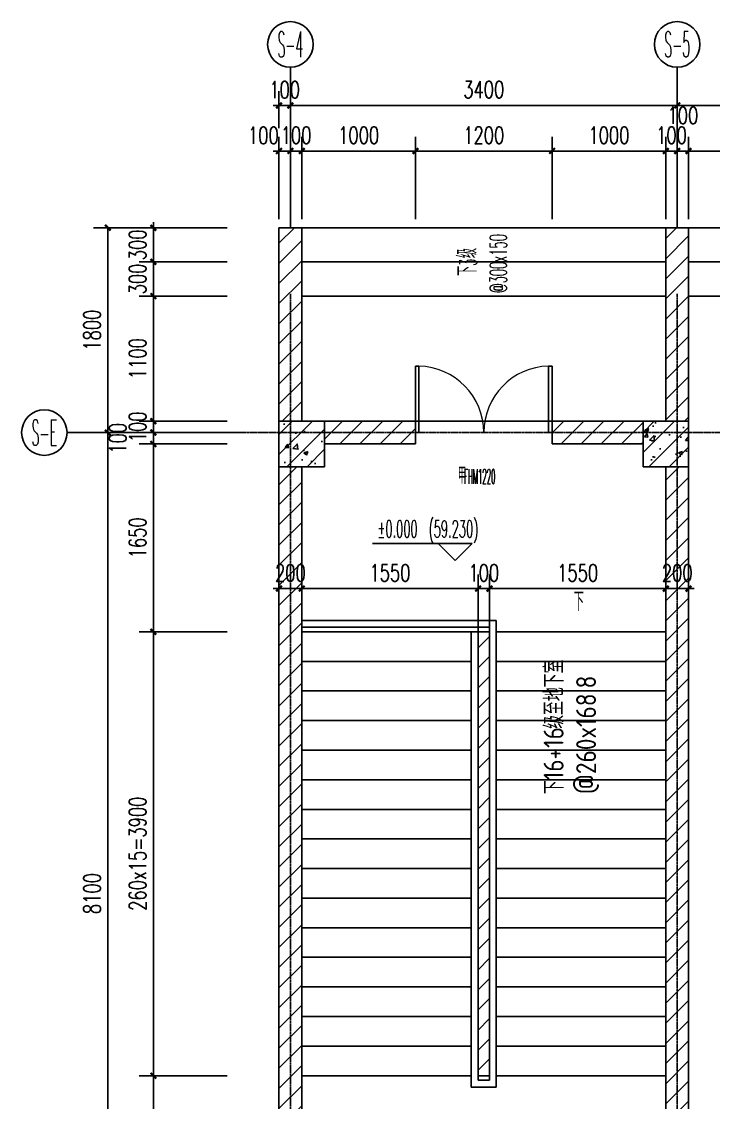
# Model space of a CAD drawing. Extents: x 0 to 2037025, y -2738621 to 0.
# Drawn here: x 977147 to 983227, y -1507166 to -1497671 of the extents above; entities that cross this region are included whole.
import ezdxf
from ezdxf.enums import TextEntityAlignment as Align

# ---------------------------------------------------------------- set-up
doc = ezdxf.new("R2010")
doc.units = 0
doc.header["$LTSCALE"] = 10
doc.header["$MEASUREMENT"] = 0
doc.linetypes.add('DOTE', pattern=[2.42, 2, -0.2, 0.02, -0.2])
for name, color, linetype in [('AXIS', 3, 'Continuous'), ('AXIS_TEXT', 7, 'Continuous'), ('COLUMN', 4, 'Continuous'), ('DIM_ELEV', 3, 'Continuous'), ('DIM_SYMB', 3, 'Continuous'), ('DOTE', 1, 'DOTE'), ('PUB_DIM', 3, 'Continuous'), ('PUB_HATCH', 252, 'Continuous'), ('PUB_TEXT', 7, 'Continuous'), ('STAIR', 2, 'Continuous'), ('WALL', 4, 'Continuous'), ('WINDOW', 2, 'Continuous')]:
    doc.layers.add(name, color=color, linetype=linetype)
doc.styles.add('_TCH_AXIS', font='COMPLEX', dxfattribs={"bigfont": 'GBCBIG'})
doc.styles.add('_TCH_DIM', font='SIMPLEX.shx', dxfattribs={"width": 0.7, "bigfont": 'GBCBIG.shx'})
doc.styles.add('_TCH_DIM_T3', font='simplex_.ttf', dxfattribs={"width": 0.705882, "bigfont": 'GBCBIG'})
doc.styles.add('_TCH_DIM_T3_T3', font='SIMPLEX', dxfattribs={"width": 0.49827, "bigfont": 'GBCBIG'})
doc.styles.add('COMPLEX', font='COMPLEX')
doc.styles.get("Standard").update_dxf_attribs({"font": 'gbenor.shx', "bigfont": 'gbcbig.shx'})
doc.dimstyles.new('_TCH_ARCH&&50', dxfattribs={"dimtxt": 148.75, "dimasz": 50, "dimexe": 125, "dimexo": 150, "dimgap": 63.125, "dimtad": 1, "dimdec": 0, "dimzin": 0, "dimdsep": 46, "dimtxsty": '_TCH_DIM_T3', "dimblk": 'ARCHTICK', "dimcen": 0.09, "dimclrt": 7, "dimazin": 2, "dimtfac": 1, "dimtdec": 0, "dimtix": 1, "dimtmove": 2, "dimatfit": 3, "dimfxl": 0, "dimtolj": 1, "dimtzin": 0, "dimarcsym": 0})
pattern_1 = [(45, (0, 89.76), (-88.388383, 88.388383), [])]
pattern_2 = [(45, (0, 0), (-88.388348, 88.388348), []), (50, (0, 0), (358.63009, -31.376067), [37.5, -412.5]), (355, (0, 0), (-69.37567, 376.09607), [30, -330]), (100.4514, (29.9, -2.6), (289.25469, 344.71977), [31.870095, -350.571056]), (46.1842, (0, 100), (533.62052, -82.75951), [56.25, -618.75]), (96.6356, (44.47, 93.1), (467.33135, 487.05894), [47.80514, -525.8565]), (351.1842, (0, 100), (467.33097, 487.0593), [45, -495]), (21, (50, 75), (298.453526, -201.309445), [37.5, -412.5]), (326, (50, 75), (121.657666, 362.57502), [30, -330]), (71.4514, (74.87, 58.22), (420.111314, 161.26525), [31.870095, -350.571056]), (37.5, (0, 0), (6.079928, 166.446927), [0, -326, 0, -335, 0, -331.25]), (7.5, (0, 0), (131.534769, 197.205856), [0, -191, 0, -318.5, 0, -126.25]), (327.5, (-111.5, 0), (266.911218, -11.277436), [0, -125, 0, -390, 0, -517.5]), (317.5, (-161.5, 0), (291.593085, 50.05249), [0, -162.5, 0, -259, 0, -367.5])]

# ---------------------------------------------------------------- blocks, each defined once
blk = doc.blocks.new('_AXISO')
blk.add_circle((0, 0), 0.5)
at = {"layer": 'AXIS_TEXT', "style": 'COMPLEX', "width": 1.041667}
blk.add_attdef('A', text='', height=0.56, dxfattribs=at).set_placement((-0.25, -0.28), (0.25, -0.28), align=Align.FIT)
blk = doc.blocks.new('_ArchTick')
at = {"color": 0, "linetype": 'ByBlock', "const_width": 0.4}
blk.add_lwpolyline([(-0.5, -0.5), (0.5, 0.5)], dxfattribs=at)
blk = doc.blocks.new('*D341')
at = {"layer": 'Defpoints', "color": 0, "transparency": 16777216}
for p in [(979609.2, -1502652.1), (979409.2, -1503361.9), (979609.2, -1503361.9)]:
    blk.add_point(p, dxfattribs=at)
at = {"layer": 'PUB_DIM', "color": 0, "lineweight": -2, "transparency": 16777216}
for p, q in [((979409.2, -1503211.9), (979409.2, -1502527.1)), ((979609.2, -1503211.9), (979609.2, -1502527.1)), ((979409.2, -1502652.1), (979359.2, -1502652.1)), ((979409.2, -1502652.1), (979609.2, -1502652.1)), ((979609.2, -1502652.1), (979659.2, -1502652.1))]:
    blk.add_line(p, q, dxfattribs=at)
at = {"layer": 'PUB_DIM', "color": 0, "lineweight": -2, "transparency": 16777216, "xscale": 50, "yscale": 50, "zscale": 50}
blk.add_blockref('_ArchTick', (979409.2, -1502652.1), dxfattribs=at)
at = {"layer": 'PUB_DIM', "color": 0, "lineweight": -2, "transparency": 16777216, "xscale": 50, "yscale": 50, "zscale": 50, "rotation": 180}
blk.add_blockref('_ArchTick', (979609.2, -1502652.1), dxfattribs=at)
at = {"layer": 'PUB_DIM', "color": 7, "transparency": 16777216, "insert": (979509.2, -1502514), "char_height": 148.75, "attachment_point": 5, "style": '_TCH_DIM_T3'}
blk.add_mtext('\\A1;200', dxfattribs=at)
blk = doc.blocks.new('*D342')
at = {"layer": 'Defpoints', "color": 0, "transparency": 16777216}
for p in [(981159.2, -1502652.1), (979609.2, -1503361.9), (981159.2, -1503361.9)]:
    blk.add_point(p, dxfattribs=at)
at = {"layer": 'PUB_DIM', "color": 0, "lineweight": -2, "transparency": 16777216}
for p, q in [((979609.2, -1503211.9), (979609.2, -1502527.1)), ((981159.2, -1503211.9), (981159.2, -1502527.1)), ((979609.2, -1502652.1), (981159.2, -1502652.1))]:
    blk.add_line(p, q, dxfattribs=at)
at = {"layer": 'PUB_DIM', "color": 0, "lineweight": -2, "transparency": 16777216, "xscale": 50, "yscale": 50, "zscale": 50, "rotation": 180}
blk.add_blockref('_ArchTick', (979609.2, -1502652.1), dxfattribs=at)
at = {"layer": 'PUB_DIM', "color": 0, "lineweight": -2, "transparency": 16777216, "xscale": 50, "yscale": 50, "zscale": 50}
blk.add_blockref('_ArchTick', (981159.2, -1502652.1), dxfattribs=at)
at = {"layer": 'PUB_DIM', "color": 7, "transparency": 16777216, "insert": (980384.2, -1502514), "char_height": 148.75, "attachment_point": 5, "style": '_TCH_DIM_T3'}
blk.add_mtext('\\A1;1550', dxfattribs=at)
blk = doc.blocks.new('*D343')
at = {"layer": 'Defpoints', "color": 0, "transparency": 16777216}
for p in [(981259.2, -1502652.1), (981159.2, -1503361.9), (981259.2, -1503361.9)]:
    blk.add_point(p, dxfattribs=at)
at = {"layer": 'PUB_DIM', "color": 0, "lineweight": -2, "transparency": 16777216}
for p, q in [((981159.2, -1503211.9), (981159.2, -1502527.1)), ((981259.2, -1503211.9), (981259.2, -1502527.1)), ((981159.2, -1502652.1), (981109.2, -1502652.1)), ((981159.2, -1502652.1), (981259.2, -1502652.1)), ((981259.2, -1502652.1), (981309.2, -1502652.1))]:
    blk.add_line(p, q, dxfattribs=at)
at = {"layer": 'PUB_DIM', "color": 0, "lineweight": -2, "transparency": 16777216, "xscale": 50, "yscale": 50, "zscale": 50}
blk.add_blockref('_ArchTick', (981159.2, -1502652.1), dxfattribs=at)
at = {"layer": 'PUB_DIM', "color": 0, "lineweight": -2, "transparency": 16777216, "xscale": 50, "yscale": 50, "zscale": 50, "rotation": 180}
blk.add_blockref('_ArchTick', (981259.2, -1502652.1), dxfattribs=at)
at = {"layer": 'PUB_DIM', "color": 7, "transparency": 16777216, "insert": (981209.2, -1502514), "char_height": 148.75, "attachment_point": 5, "style": '_TCH_DIM_T3'}
blk.add_mtext('\\A1;100', dxfattribs=at)
blk = doc.blocks.new('*D344')
at = {"layer": 'Defpoints', "color": 0, "transparency": 16777216}
for p in [(982809.2, -1502652.1), (981259.2, -1503361.9), (982809.2, -1503361.9)]:
    blk.add_point(p, dxfattribs=at)
at = {"layer": 'PUB_DIM', "color": 0, "lineweight": -2, "transparency": 16777216}
for p, q in [((981259.2, -1503211.9), (981259.2, -1502527.1)), ((982809.2, -1503211.9), (982809.2, -1502527.1)), ((981259.2, -1502652.1), (982809.2, -1502652.1))]:
    blk.add_line(p, q, dxfattribs=at)
at = {"layer": 'PUB_DIM', "color": 0, "lineweight": -2, "transparency": 16777216, "xscale": 50, "yscale": 50, "zscale": 50, "rotation": 180}
blk.add_blockref('_ArchTick', (981259.2, -1502652.1), dxfattribs=at)
at = {"layer": 'PUB_DIM', "color": 0, "lineweight": -2, "transparency": 16777216, "xscale": 50, "yscale": 50, "zscale": 50}
blk.add_blockref('_ArchTick', (982809.2, -1502652.1), dxfattribs=at)
at = {"layer": 'PUB_DIM', "color": 7, "transparency": 16777216, "insert": (982034.2, -1502514), "char_height": 148.75, "attachment_point": 5, "style": '_TCH_DIM_T3'}
blk.add_mtext('\\A1;1550', dxfattribs=at)
blk = doc.blocks.new('*D345')
at = {"layer": 'Defpoints', "color": 0, "transparency": 16777216}
for p in [(983009.2, -1502652.1), (982809.2, -1503361.9), (983009.2, -1503361.9)]:
    blk.add_point(p, dxfattribs=at)
at = {"layer": 'PUB_DIM', "color": 0, "lineweight": -2, "transparency": 16777216}
for p, q in [((982809.2, -1503211.9), (982809.2, -1502527.1)), ((983009.2, -1503211.9), (983009.2, -1502527.1)), ((982809.2, -1502652.1), (982759.2, -1502652.1)), ((982809.2, -1502652.1), (983009.2, -1502652.1)), ((983009.2, -1502652.1), (983059.2, -1502652.1))]:
    blk.add_line(p, q, dxfattribs=at)
at = {"layer": 'PUB_DIM', "color": 0, "lineweight": -2, "transparency": 16777216, "xscale": 50, "yscale": 50, "zscale": 50}
blk.add_blockref('_ArchTick', (982809.2, -1502652.1), dxfattribs=at)
at = {"layer": 'PUB_DIM', "color": 0, "lineweight": -2, "transparency": 16777216, "xscale": 50, "yscale": 50, "zscale": 50, "rotation": 180}
blk.add_blockref('_ArchTick', (983009.2, -1502652.1), dxfattribs=at)
at = {"layer": 'PUB_DIM', "color": 7, "transparency": 16777216, "insert": (982909.2, -1502514), "char_height": 148.75, "attachment_point": 5, "style": '_TCH_DIM_T3'}
blk.add_mtext('\\A1;200', dxfattribs=at)
blk = doc.blocks.new('*D442')
at = {"layer": 'Defpoints', "color": 0, "transparency": 16777216}
for p in [(977904.7, -1499481.9), (978704.7, -1499481.9), (978704.7, -1501281.6)]:
    blk.add_point(p, dxfattribs=at)
at = {"layer": 'PUB_DIM', "color": 0, "lineweight": -2, "transparency": 16777216}
for p, q in [((978554.7, -1499481.9), (977779.7, -1499481.9)), ((977904.7, -1501281.6), (977904.7, -1499481.9)), ((978554.7, -1501281.6), (977779.7, -1501281.6))]:
    blk.add_line(p, q, dxfattribs=at)
at = {"layer": 'PUB_DIM', "color": 0, "lineweight": -2, "transparency": 16777216, "xscale": 50, "yscale": 50, "zscale": 50}
for p, rotation in [((977904.7, -1499481.9), 90), ((977904.7, -1501281.6), 270)]:
    blk.add_blockref('_ArchTick', p, dxfattribs=dict(at, rotation=rotation))
at = {"layer": 'PUB_DIM', "color": 7, "transparency": 16777216, "insert": (977766.6, -1500381.7), "char_height": 148.75, "attachment_point": 5, "rotation": 90, "style": '_TCH_DIM_T3'}
blk.add_mtext('\\A1;1800', dxfattribs=at)
blk = doc.blocks.new('*D443')
at = {"layer": 'Defpoints', "color": 0, "transparency": 16777216}
for p in [(977904.7, -1501281.6), (978704.7, -1501281.6), (978704.7, -1509381.6)]:
    blk.add_point(p, dxfattribs=at)
at = {"layer": 'PUB_DIM', "color": 0, "lineweight": -2, "transparency": 16777216}
for p, q in [((978554.7, -1501281.6), (977779.7, -1501281.6)), ((977904.7, -1509381.6), (977904.7, -1501281.6)), ((978554.7, -1509381.6), (977779.7, -1509381.6))]:
    blk.add_line(p, q, dxfattribs=at)
at = {"layer": 'PUB_DIM', "color": 0, "lineweight": -2, "transparency": 16777216, "xscale": 50, "yscale": 50, "zscale": 50}
for p, rotation in [((977904.7, -1501281.6), 90), ((977904.7, -1509381.6), 270)]:
    blk.add_blockref('_ArchTick', p, dxfattribs=dict(at, rotation=rotation))
at = {"layer": 'PUB_DIM', "color": 7, "transparency": 16777216, "insert": (977766.6, -1505331.6), "char_height": 148.75, "attachment_point": 5, "rotation": 90, "style": '_TCH_DIM_T3'}
blk.add_mtext('\\A1;8100', dxfattribs=at)
blk = doc.blocks.new('*D445')
at = {"layer": 'Defpoints', "color": 0, "transparency": 16777216}
for p in [(978304.7, -1499481.9), (979104.7, -1499481.9), (979104.7, -1499781.9)]:
    blk.add_point(p, dxfattribs=at)
at = {"layer": 'PUB_DIM', "color": 0, "lineweight": -2, "transparency": 16777216}
for p, q in [((978954.7, -1499481.9), (978179.7, -1499481.9)), ((978304.7, -1499481.9), (978304.7, -1499431.9)), ((978304.7, -1499781.9), (978304.7, -1499481.9)), ((978954.7, -1499781.9), (978179.7, -1499781.9)), ((978304.7, -1499781.9), (978304.7, -1499831.9))]:
    blk.add_line(p, q, dxfattribs=at)
at = {"layer": 'PUB_DIM', "color": 0, "lineweight": -2, "transparency": 16777216, "xscale": 50, "yscale": 50, "zscale": 50}
for p, rotation in [((978304.7, -1499481.9), 270), ((978304.7, -1499781.9), 90)]:
    blk.add_blockref('_ArchTick', p, dxfattribs=dict(at, rotation=rotation))
at = {"layer": 'PUB_DIM', "color": 7, "transparency": 16777216, "insert": (978166.6, -1499631.9), "char_height": 148.75, "attachment_point": 5, "rotation": 90, "style": '_TCH_DIM_T3'}
blk.add_mtext('\\A1;300', dxfattribs=at)
blk = doc.blocks.new('*D446')
at = {"layer": 'Defpoints', "color": 0, "transparency": 16777216}
for p in [(978304.7, -1499781.9), (979104.7, -1499781.9), (979104.7, -1500081.9)]:
    blk.add_point(p, dxfattribs=at)
at = {"layer": 'PUB_DIM', "color": 0, "lineweight": -2, "transparency": 16777216}
for p, q in [((978954.7, -1499781.9), (978179.7, -1499781.9)), ((978304.7, -1499781.9), (978304.7, -1499731.9)), ((978304.7, -1500081.9), (978304.7, -1499781.9)), ((978954.7, -1500081.9), (978179.7, -1500081.9)), ((978304.7, -1500081.9), (978304.7, -1500131.9))]:
    blk.add_line(p, q, dxfattribs=at)
at = {"layer": 'PUB_DIM', "color": 0, "lineweight": -2, "transparency": 16777216, "xscale": 50, "yscale": 50, "zscale": 50}
for p, rotation in [((978304.7, -1499781.9), 270), ((978304.7, -1500081.9), 90)]:
    blk.add_blockref('_ArchTick', p, dxfattribs=dict(at, rotation=rotation))
at = {"layer": 'PUB_DIM', "color": 7, "transparency": 16777216, "insert": (978166.6, -1499931.9), "char_height": 148.75, "attachment_point": 5, "rotation": 90, "style": '_TCH_DIM_T3'}
blk.add_mtext('\\A1;300', dxfattribs=at)
blk = doc.blocks.new('*D447')
at = {"layer": 'Defpoints', "color": 0, "transparency": 16777216}
for p in [(978304.7, -1500081.9), (979104.7, -1500081.9), (979104.7, -1501181.6)]:
    blk.add_point(p, dxfattribs=at)
at = {"layer": 'PUB_DIM', "color": 0, "lineweight": -2, "transparency": 16777216}
for p, q in [((978954.7, -1500081.9), (978179.7, -1500081.9)), ((978304.7, -1501181.6), (978304.7, -1500081.9)), ((978954.7, -1501181.6), (978179.7, -1501181.6))]:
    blk.add_line(p, q, dxfattribs=at)
at = {"layer": 'PUB_DIM', "color": 0, "lineweight": -2, "transparency": 16777216, "xscale": 50, "yscale": 50, "zscale": 50}
for p, rotation in [((978304.7, -1500081.9), 90), ((978304.7, -1501181.6), 270)]:
    blk.add_blockref('_ArchTick', p, dxfattribs=dict(at, rotation=rotation))
at = {"layer": 'PUB_DIM', "color": 7, "transparency": 16777216, "insert": (978166.6, -1500631.7), "char_height": 148.75, "attachment_point": 5, "rotation": 90, "style": '_TCH_DIM_T3'}
blk.add_mtext('\\A1;1100', dxfattribs=at)
blk = doc.blocks.new('*D448')
at = {"layer": 'Defpoints', "color": 0, "transparency": 16777216}
for p in [(978304.7, -1501181.6), (979104.7, -1501181.6), (979104.7, -1501281.6)]:
    blk.add_point(p, dxfattribs=at)
at = {"layer": 'PUB_DIM', "color": 0, "lineweight": -2, "transparency": 16777216}
for p, q in [((978304.7, -1501181.6), (978304.7, -1501131.6)), ((978954.7, -1501181.6), (978179.7, -1501181.6)), ((978304.7, -1501281.6), (978304.7, -1501181.6)), ((978954.7, -1501281.6), (978179.7, -1501281.6)), ((978304.7, -1501281.6), (978304.7, -1501331.6))]:
    blk.add_line(p, q, dxfattribs=at)
at = {"layer": 'PUB_DIM', "color": 0, "lineweight": -2, "transparency": 16777216, "xscale": 50, "yscale": 50, "zscale": 50}
for p, rotation in [((978304.7, -1501181.6), 270), ((978304.7, -1501281.6), 90)]:
    blk.add_blockref('_ArchTick', p, dxfattribs=dict(at, rotation=rotation))
at = {"layer": 'PUB_DIM', "color": 7, "transparency": 16777216, "insert": (978166.6, -1501231.6), "char_height": 148.75, "attachment_point": 5, "rotation": 90, "style": '_TCH_DIM_T3'}
blk.add_mtext('\\A1;100', dxfattribs=at)
blk = doc.blocks.new('*D449')
at = {"layer": 'Defpoints', "color": 0, "transparency": 16777216}
for p in [(978304.7, -1501281.6), (979104.7, -1501281.6), (979104.7, -1501381.6)]:
    blk.add_point(p, dxfattribs=at)
at = {"layer": 'PUB_DIM', "color": 0, "lineweight": -2, "transparency": 16777216}
for p, q in [((978304.7, -1501281.6), (978304.7, -1501231.6)), ((978954.7, -1501281.6), (978179.7, -1501281.6)), ((978304.7, -1501381.6), (978304.7, -1501281.6)), ((978954.7, -1501381.6), (978179.7, -1501381.6)), ((978304.7, -1501381.6), (978304.7, -1501431.6))]:
    blk.add_line(p, q, dxfattribs=at)
at = {"layer": 'PUB_DIM', "color": 0, "lineweight": -2, "transparency": 16777216, "xscale": 50, "yscale": 50, "zscale": 50}
for p, rotation in [((978304.7, -1501281.6), 270), ((978304.7, -1501381.6), 90)]:
    blk.add_blockref('_ArchTick', p, dxfattribs=dict(at, rotation=rotation))
at = {"layer": 'PUB_DIM', "color": 7, "transparency": 16777216, "insert": (977992.2, -1501331.6), "char_height": 148.75, "attachment_point": 5, "rotation": 90, "style": '_TCH_DIM_T3'}
blk.add_mtext('\\A1;100', dxfattribs=at)
blk = doc.blocks.new('*D450')
at = {"layer": 'Defpoints', "color": 0, "transparency": 16777216}
for p in [(978304.7, -1501381.6), (979104.7, -1501381.6), (979104.7, -1503031.6)]:
    blk.add_point(p, dxfattribs=at)
at = {"layer": 'PUB_DIM', "color": 0, "lineweight": -2, "transparency": 16777216}
for p, q in [((978954.7, -1501381.6), (978179.7, -1501381.6)), ((978304.7, -1503031.6), (978304.7, -1501381.6)), ((978954.7, -1503031.6), (978179.7, -1503031.6))]:
    blk.add_line(p, q, dxfattribs=at)
at = {"layer": 'PUB_DIM', "color": 0, "lineweight": -2, "transparency": 16777216, "xscale": 50, "yscale": 50, "zscale": 50}
for p, rotation in [((978304.7, -1501381.6), 90), ((978304.7, -1503031.6), 270)]:
    blk.add_blockref('_ArchTick', p, dxfattribs=dict(at, rotation=rotation))
at = {"layer": 'PUB_DIM', "color": 7, "transparency": 16777216, "insert": (978166.6, -1502206.6), "char_height": 148.75, "attachment_point": 5, "rotation": 90, "style": '_TCH_DIM_T3'}
blk.add_mtext('\\A1;1650', dxfattribs=at)
blk = doc.blocks.new('*D451')
at = {"layer": 'Defpoints', "color": 0, "transparency": 16777216}
for p in [(978304.7, -1503031.6), (979104.7, -1503031.6), (979104.7, -1506931.6)]:
    blk.add_point(p, dxfattribs=at)
at = {"layer": 'PUB_DIM', "color": 0, "lineweight": -2, "transparency": 16777216}
for p, q in [((978954.7, -1503031.6), (978179.7, -1503031.6)), ((978304.7, -1506931.6), (978304.7, -1503031.6)), ((978954.7, -1506931.6), (978179.7, -1506931.6))]:
    blk.add_line(p, q, dxfattribs=at)
at = {"layer": 'PUB_DIM', "color": 0, "lineweight": -2, "transparency": 16777216, "xscale": 50, "yscale": 50, "zscale": 50}
for p, rotation in [((978304.7, -1503031.6), 90), ((978304.7, -1506931.6), 270)]:
    blk.add_blockref('_ArchTick', p, dxfattribs=dict(at, rotation=rotation))
at = {"layer": 'PUB_DIM', "color": 7, "transparency": 16777216, "insert": (978166.6, -1504981.6), "char_height": 148.75, "attachment_point": 5, "rotation": 90, "style": '_TCH_DIM_T3'}
blk.add_mtext('\\A1;260x15=3900', dxfattribs=at)
blk = doc.blocks.new('*D452')
at = {"layer": 'Defpoints', "color": 0, "transparency": 16777216}
for p in [(978304.7, -1506931.6), (979104.7, -1506931.6), (979104.7, -1508431.6)]:
    blk.add_point(p, dxfattribs=at)
at = {"layer": 'PUB_DIM', "color": 0, "lineweight": -2, "transparency": 16777216}
for p, q in [((978954.7, -1506931.6), (978179.7, -1506931.6)), ((978304.7, -1508431.6), (978304.7, -1506931.6)), ((978954.7, -1508431.6), (978179.7, -1508431.6))]:
    blk.add_line(p, q, dxfattribs=at)
at = {"layer": 'PUB_DIM', "color": 0, "lineweight": -2, "transparency": 16777216, "xscale": 50, "yscale": 50, "zscale": 50}
for p, rotation in [((978304.7, -1506931.6), 90), ((978304.7, -1508431.6), 270)]:
    blk.add_blockref('_ArchTick', p, dxfattribs=dict(at, rotation=rotation))
at = {"layer": 'PUB_DIM', "color": 7, "transparency": 16777216, "insert": (978166.6, -1507681.6), "char_height": 148.75, "attachment_point": 5, "rotation": 90, "style": '_TCH_DIM_T3'}
blk.add_mtext('\\A1;1500', dxfattribs=at)
blk = doc.blocks.new('*D492')
at = {"layer": 'Defpoints', "color": 0, "transparency": 16777216}
for p in [(979509.2, -1498407.5), (979409.2, -1498756.9), (979509.2, -1498756.9)]:
    blk.add_point(p, dxfattribs=at)
at = {"layer": 'PUB_DIM', "color": 0, "lineweight": -2, "transparency": 16777216}
for p, q in [((979409.2, -1498606.9), (979409.2, -1498282.5)), ((979509.2, -1498606.9), (979509.2, -1498282.5)), ((979409.2, -1498407.5), (979359.2, -1498407.5)), ((979409.2, -1498407.5), (979509.2, -1498407.5)), ((979509.2, -1498407.5), (979559.2, -1498407.5))]:
    blk.add_line(p, q, dxfattribs=at)
at = {"layer": 'PUB_DIM', "color": 0, "lineweight": -2, "transparency": 16777216, "xscale": 50, "yscale": 50, "zscale": 50}
blk.add_blockref('_ArchTick', (979409.2, -1498407.5), dxfattribs=at)
at = {"layer": 'PUB_DIM', "color": 0, "lineweight": -2, "transparency": 16777216, "xscale": 50, "yscale": 50, "zscale": 50, "rotation": 180}
blk.add_blockref('_ArchTick', (979509.2, -1498407.5), dxfattribs=at)
at = {"layer": 'PUB_DIM', "color": 7, "transparency": 16777216, "insert": (979459.2, -1498269.3), "char_height": 148.75, "attachment_point": 5, "style": '_TCH_DIM_T3'}
blk.add_mtext('\\A1;100', dxfattribs=at)
blk = doc.blocks.new('*D493')
at = {"layer": 'Defpoints', "color": 0, "transparency": 16777216}
for p in [(982909.2, -1498407.5), (979509.2, -1498756.9), (982909.2, -1498756.9)]:
    blk.add_point(p, dxfattribs=at)
at = {"layer": 'PUB_DIM', "color": 0, "lineweight": -2, "transparency": 16777216}
for p, q in [((979509.2, -1498606.9), (979509.2, -1498282.5)), ((982909.2, -1498606.9), (982909.2, -1498282.5)), ((979509.2, -1498407.5), (982909.2, -1498407.5))]:
    blk.add_line(p, q, dxfattribs=at)
at = {"layer": 'PUB_DIM', "color": 0, "lineweight": -2, "transparency": 16777216, "xscale": 50, "yscale": 50, "zscale": 50, "rotation": 180}
blk.add_blockref('_ArchTick', (979509.2, -1498407.5), dxfattribs=at)
at = {"layer": 'PUB_DIM', "color": 0, "lineweight": -2, "transparency": 16777216, "xscale": 50, "yscale": 50, "zscale": 50}
blk.add_blockref('_ArchTick', (982909.2, -1498407.5), dxfattribs=at)
at = {"layer": 'PUB_DIM', "color": 7, "transparency": 16777216, "insert": (981209.2, -1498267.6), "char_height": 148.75, "attachment_point": 5, "style": '_TCH_DIM_T3'}
blk.add_mtext('\\A1;3400', dxfattribs=at)
blk = doc.blocks.new('*D494')
at = {"layer": 'Defpoints', "color": 0, "transparency": 16777216}
for p in [(984609.7, -1498407.5), (982909.2, -1498756.9), (984609.7, -1498756.9)]:
    blk.add_point(p, dxfattribs=at)
at = {"layer": 'PUB_DIM', "color": 0, "lineweight": -2, "transparency": 16777216}
for p, q in [((982909.2, -1498606.9), (982909.2, -1498282.5)), ((984609.7, -1498606.9), (984609.7, -1498282.5)), ((982909.2, -1498407.5), (984609.7, -1498407.5))]:
    blk.add_line(p, q, dxfattribs=at)
at = {"layer": 'PUB_DIM', "color": 0, "lineweight": -2, "transparency": 16777216, "xscale": 50, "yscale": 50, "zscale": 50, "rotation": 180}
blk.add_blockref('_ArchTick', (982909.2, -1498407.5), dxfattribs=at)
at = {"layer": 'PUB_DIM', "color": 0, "lineweight": -2, "transparency": 16777216, "xscale": 50, "yscale": 50, "zscale": 50}
blk.add_blockref('_ArchTick', (984609.7, -1498407.5), dxfattribs=at)
at = {"layer": 'PUB_DIM', "color": 7, "transparency": 16777216, "insert": (983759.5, -1498269.3), "char_height": 148.75, "attachment_point": 5, "style": '_TCH_DIM_T3'}
blk.add_mtext('\\A1;1700', dxfattribs=at)
blk = doc.blocks.new('*D495')
at = {"layer": 'Defpoints', "color": 0, "transparency": 16777216}
for p in [(979509.2, -1498807.5), (979409.2, -1499557.1), (979509.2, -1499557.1)]:
    blk.add_point(p, dxfattribs=at)
at = {"layer": 'PUB_DIM', "color": 0, "lineweight": -2, "transparency": 16777216}
for p, q in [((979409.2, -1499407.1), (979409.2, -1498682.5)), ((979509.2, -1499407.1), (979509.2, -1498682.5)), ((979409.2, -1498807.5), (979359.2, -1498807.5)), ((979409.2, -1498807.5), (979509.2, -1498807.5)), ((979509.2, -1498807.5), (979559.2, -1498807.5))]:
    blk.add_line(p, q, dxfattribs=at)
at = {"layer": 'PUB_DIM', "color": 0, "lineweight": -2, "transparency": 16777216, "xscale": 50, "yscale": 50, "zscale": 50}
blk.add_blockref('_ArchTick', (979409.2, -1498807.5), dxfattribs=at)
at = {"layer": 'PUB_DIM', "color": 0, "lineweight": -2, "transparency": 16777216, "xscale": 50, "yscale": 50, "zscale": 50, "rotation": 180}
blk.add_blockref('_ArchTick', (979509.2, -1498807.5), dxfattribs=at)
at = {"layer": 'PUB_DIM', "color": 7, "transparency": 16777216, "insert": (979271.7, -1498670), "char_height": 148.75, "attachment_point": 5, "style": '_TCH_DIM_T3'}
blk.add_mtext('\\A1;100', dxfattribs=at)
blk = doc.blocks.new('*D496')
at = {"layer": 'Defpoints', "color": 0, "transparency": 16777216}
for p in [(979609.2, -1498807.5), (979509.2, -1499557.1), (979609.2, -1499557.1)]:
    blk.add_point(p, dxfattribs=at)
at = {"layer": 'PUB_DIM', "color": 0, "lineweight": -2, "transparency": 16777216}
for p, q in [((979509.2, -1499407.1), (979509.2, -1498682.5)), ((979609.2, -1499407.1), (979609.2, -1498682.5)), ((979509.2, -1498807.5), (979459.2, -1498807.5)), ((979509.2, -1498807.5), (979609.2, -1498807.5)), ((979609.2, -1498807.5), (979659.2, -1498807.5))]:
    blk.add_line(p, q, dxfattribs=at)
at = {"layer": 'PUB_DIM', "color": 0, "lineweight": -2, "transparency": 16777216, "xscale": 50, "yscale": 50, "zscale": 50}
blk.add_blockref('_ArchTick', (979509.2, -1498807.5), dxfattribs=at)
at = {"layer": 'PUB_DIM', "color": 0, "lineweight": -2, "transparency": 16777216, "xscale": 50, "yscale": 50, "zscale": 50, "rotation": 180}
blk.add_blockref('_ArchTick', (979609.2, -1498807.5), dxfattribs=at)
at = {"layer": 'PUB_DIM', "color": 7, "transparency": 16777216, "insert": (979559.2, -1498669.3), "char_height": 148.75, "attachment_point": 5, "style": '_TCH_DIM_T3'}
blk.add_mtext('\\A1;100', dxfattribs=at)
blk = doc.blocks.new('*D497')
at = {"layer": 'Defpoints', "color": 0, "transparency": 16777216}
for p in [(980609.2, -1498807.5), (979609.2, -1499557.1), (980609.2, -1499557.1)]:
    blk.add_point(p, dxfattribs=at)
at = {"layer": 'PUB_DIM', "color": 0, "lineweight": -2, "transparency": 16777216}
for p, q in [((979609.2, -1499407.1), (979609.2, -1498682.5)), ((980609.2, -1499407.1), (980609.2, -1498682.5)), ((979609.2, -1498807.5), (980609.2, -1498807.5))]:
    blk.add_line(p, q, dxfattribs=at)
at = {"layer": 'PUB_DIM', "color": 0, "lineweight": -2, "transparency": 16777216, "xscale": 50, "yscale": 50, "zscale": 50, "rotation": 180}
blk.add_blockref('_ArchTick', (979609.2, -1498807.5), dxfattribs=at)
at = {"layer": 'PUB_DIM', "color": 0, "lineweight": -2, "transparency": 16777216, "xscale": 50, "yscale": 50, "zscale": 50}
blk.add_blockref('_ArchTick', (980609.2, -1498807.5), dxfattribs=at)
at = {"layer": 'PUB_DIM', "color": 7, "transparency": 16777216, "insert": (980109.2, -1498669.3), "char_height": 148.75, "attachment_point": 5, "style": '_TCH_DIM_T3'}
blk.add_mtext('\\A1;1000', dxfattribs=at)
blk = doc.blocks.new('*D498')
at = {"layer": 'Defpoints', "color": 0, "transparency": 16777216}
for p in [(981809.2, -1498807.5), (980609.2, -1499557.1), (981809.2, -1499557.1)]:
    blk.add_point(p, dxfattribs=at)
at = {"layer": 'PUB_DIM', "color": 0, "lineweight": -2, "transparency": 16777216}
for p, q in [((980609.2, -1499407.1), (980609.2, -1498682.5)), ((981809.2, -1499407.1), (981809.2, -1498682.5)), ((980609.2, -1498807.5), (981809.2, -1498807.5))]:
    blk.add_line(p, q, dxfattribs=at)
at = {"layer": 'PUB_DIM', "color": 0, "lineweight": -2, "transparency": 16777216, "xscale": 50, "yscale": 50, "zscale": 50, "rotation": 180}
blk.add_blockref('_ArchTick', (980609.2, -1498807.5), dxfattribs=at)
at = {"layer": 'PUB_DIM', "color": 0, "lineweight": -2, "transparency": 16777216, "xscale": 50, "yscale": 50, "zscale": 50}
blk.add_blockref('_ArchTick', (981809.2, -1498807.5), dxfattribs=at)
at = {"layer": 'PUB_DIM', "color": 7, "transparency": 16777216, "insert": (981209.2, -1498669.3), "char_height": 148.75, "attachment_point": 5, "style": '_TCH_DIM_T3'}
blk.add_mtext('\\A1;1200', dxfattribs=at)
blk = doc.blocks.new('*D499')
at = {"layer": 'Defpoints', "color": 0, "transparency": 16777216}
for p in [(982809.2, -1498807.5), (981809.2, -1499557.1), (982809.2, -1499557.1)]:
    blk.add_point(p, dxfattribs=at)
at = {"layer": 'PUB_DIM', "color": 0, "lineweight": -2, "transparency": 16777216}
for p, q in [((981809.2, -1499407.1), (981809.2, -1498682.5)), ((982809.2, -1499407.1), (982809.2, -1498682.5)), ((981809.2, -1498807.5), (982809.2, -1498807.5))]:
    blk.add_line(p, q, dxfattribs=at)
at = {"layer": 'PUB_DIM', "color": 0, "lineweight": -2, "transparency": 16777216, "xscale": 50, "yscale": 50, "zscale": 50, "rotation": 180}
blk.add_blockref('_ArchTick', (981809.2, -1498807.5), dxfattribs=at)
at = {"layer": 'PUB_DIM', "color": 0, "lineweight": -2, "transparency": 16777216, "xscale": 50, "yscale": 50, "zscale": 50}
blk.add_blockref('_ArchTick', (982809.2, -1498807.5), dxfattribs=at)
at = {"layer": 'PUB_DIM', "color": 7, "transparency": 16777216, "insert": (982309.2, -1498669.3), "char_height": 148.75, "attachment_point": 5, "style": '_TCH_DIM_T3'}
blk.add_mtext('\\A1;1000', dxfattribs=at)
blk = doc.blocks.new('*D500')
at = {"layer": 'Defpoints', "color": 0, "transparency": 16777216}
for p in [(982909.2, -1498807.5), (982809.2, -1499557.1), (982909.2, -1499557.1)]:
    blk.add_point(p, dxfattribs=at)
at = {"layer": 'PUB_DIM', "color": 0, "lineweight": -2, "transparency": 16777216}
for p, q in [((982809.2, -1499407.1), (982809.2, -1498682.5)), ((982909.2, -1499407.1), (982909.2, -1498682.5)), ((982809.2, -1498807.5), (982759.2, -1498807.5)), ((982809.2, -1498807.5), (982909.2, -1498807.5)), ((982909.2, -1498807.5), (982959.2, -1498807.5))]:
    blk.add_line(p, q, dxfattribs=at)
at = {"layer": 'PUB_DIM', "color": 0, "lineweight": -2, "transparency": 16777216, "xscale": 50, "yscale": 50, "zscale": 50}
blk.add_blockref('_ArchTick', (982809.2, -1498807.5), dxfattribs=at)
at = {"layer": 'PUB_DIM', "color": 0, "lineweight": -2, "transparency": 16777216, "xscale": 50, "yscale": 50, "zscale": 50, "rotation": 180}
blk.add_blockref('_ArchTick', (982909.2, -1498807.5), dxfattribs=at)
at = {"layer": 'PUB_DIM', "color": 7, "transparency": 16777216, "insert": (982859.2, -1498669.3), "char_height": 148.75, "attachment_point": 5, "style": '_TCH_DIM_T3'}
blk.add_mtext('\\A1;100', dxfattribs=at)
blk = doc.blocks.new('*D501')
at = {"layer": 'Defpoints', "color": 0, "transparency": 16777216}
for p in [(983009.2, -1498807.5), (982909.2, -1499557.1), (983009.2, -1499557.1)]:
    blk.add_point(p, dxfattribs=at)
at = {"layer": 'PUB_DIM', "color": 0, "lineweight": -2, "transparency": 16777216}
for p, q in [((982909.2, -1499407.1), (982909.2, -1498682.5)), ((983009.2, -1499407.1), (983009.2, -1498682.5)), ((982909.2, -1498807.5), (982859.2, -1498807.5)), ((982909.2, -1498807.5), (983009.2, -1498807.5)), ((983009.2, -1498807.5), (983059.2, -1498807.5))]:
    blk.add_line(p, q, dxfattribs=at)
at = {"layer": 'PUB_DIM', "color": 0, "lineweight": -2, "transparency": 16777216, "xscale": 50, "yscale": 50, "zscale": 50}
blk.add_blockref('_ArchTick', (982909.2, -1498807.5), dxfattribs=at)
at = {"layer": 'PUB_DIM', "color": 0, "lineweight": -2, "transparency": 16777216, "xscale": 50, "yscale": 50, "zscale": 50, "rotation": 180}
blk.add_blockref('_ArchTick', (983009.2, -1498807.5), dxfattribs=at)
at = {"layer": 'PUB_DIM', "color": 7, "transparency": 16777216, "insert": (982959.2, -1498495), "char_height": 148.75, "attachment_point": 5, "style": '_TCH_DIM_T3'}
blk.add_mtext('\\A1;100', dxfattribs=at)
blk = doc.blocks.new('*D502')
at = {"layer": 'Defpoints', "color": 0, "transparency": 16777216}
for p in [(984009.7, -1498807.5), (983009.2, -1499557.1), (984009.7, -1499557.1)]:
    blk.add_point(p, dxfattribs=at)
at = {"layer": 'PUB_DIM', "color": 0, "lineweight": -2, "transparency": 16777216}
for p, q in [((983009.2, -1499407.1), (983009.2, -1498682.5)), ((984009.7, -1499407.1), (984009.7, -1498682.5)), ((983009.2, -1498807.5), (984009.7, -1498807.5))]:
    blk.add_line(p, q, dxfattribs=at)
at = {"layer": 'PUB_DIM', "color": 0, "lineweight": -2, "transparency": 16777216, "xscale": 50, "yscale": 50, "zscale": 50, "rotation": 180}
blk.add_blockref('_ArchTick', (983009.2, -1498807.5), dxfattribs=at)
at = {"layer": 'PUB_DIM', "color": 0, "lineweight": -2, "transparency": 16777216, "xscale": 50, "yscale": 50, "zscale": 50}
blk.add_blockref('_ArchTick', (984009.7, -1498807.5), dxfattribs=at)
at = {"layer": 'PUB_DIM', "color": 7, "transparency": 16777216, "insert": (983509.5, -1498669.3), "char_height": 148.75, "attachment_point": 5, "style": '_TCH_DIM_T3'}
blk.add_mtext('\\A1;1000', dxfattribs=at)
blk = doc.blocks.new('$DorLib2D$00000002')
for p, q in [((-0.5, 0), (-0.5, 0.4875)), ((-0.475, 0.4875), (-0.5, 0.4875)), ((-0.475, 0), (-0.475, 0.4875)), ((0.475, 0), (0.475, 0.4875)), ((0.475, 0.4875), (0.5, 0.4875)), ((0.5, 0), (0.5, 0.4875)), ((-0.5, 0), (-0.475, 0)), ((0.5, 0), (0.475, 0))]:
    blk.add_line(p, q)
at = {"lineweight": 13}
for centre, start, end in [((-0.4875, 0), 0, 88.53072), ((0.4875, 0), 91.46928, 180)]:
    blk.add_arc(centre, 0.4875, start, end, dxfattribs=at)

msp = doc.modelspace()

# ---------------------------------------------------------------- hatches: boundary and pattern name
at = {"layer": 'PUB_HATCH'}
h = msp.add_hatch(dxfattribs=at)
h.set_pattern_fill('普通砖', color=256, scale=50, style=0)
h.set_pattern_definition(pattern_1)
h.paths.add_polyline_path([(979409.2, -1501181.6), (979609.2, -1501181.6), (979609.2, -1499481.9), (979409.2, -1499481.9)])
h = msp.add_hatch(dxfattribs=at)
h.set_pattern_fill('普通砖', color=256, scale=50, style=0)
h.set_pattern_definition(pattern_1)
h.paths.add_polyline_path([(982809.2, -1501181.6), (983009.2, -1501181.6), (983009.2, -1499481.9), (982809.2, -1499481.9)])
h = msp.add_hatch(dxfattribs=at)
h.set_pattern_fill('钢筋混凝土', color=256, scale=50, style=0)
h.set_pattern_definition(pattern_2)
h.paths.add_polyline_path([(979409.2, -1501581.6), (979809.2, -1501581.6), (979809.2, -1501181.6), (979409.2, -1501181.6)])
h = msp.add_hatch(dxfattribs=at)
h.set_pattern_fill('普通砖', color=256, scale=50, style=0)
h.set_pattern_definition(pattern_1)
h.paths.add_polyline_path([(979809.2, -1501181.6), (979809.2, -1501381.6), (980609.2, -1501381.6), (980609.2, -1501181.6)])
h = msp.add_hatch(dxfattribs=at)
h.set_pattern_fill('普通砖', color=256, scale=50, style=0)
h.set_pattern_definition(pattern_1)
h.paths.add_polyline_path([(982609.2, -1501381.6), (982609.2, -1501181.6), (981809.2, -1501181.6), (981809.2, -1501381.6)])
h = msp.add_hatch(dxfattribs=at)
h.set_pattern_fill('钢筋混凝土', color=256, scale=50, style=0)
h.set_pattern_definition(pattern_2)
h.paths.add_polyline_path([(982609.2, -1501581.6), (983009.2, -1501581.6), (983009.2, -1501181.6), (982609.2, -1501181.6)])
h = msp.add_hatch(dxfattribs=at)
h.set_pattern_fill('普通砖', color=256, scale=50, style=0)
h.set_pattern_definition(pattern_1)
h.paths.add_polyline_path([(979609.2, -1501581.6), (979409.2, -1501581.6), (979409.2, -1508531.6), (979542.6, -1508531.6), (979609.2, -1508431.6)])
h = msp.add_hatch(dxfattribs=at)
h.set_pattern_fill('普通砖', color=256, scale=50, style=0)
h.set_pattern_definition(pattern_1)
h.paths.add_polyline_path([(983009.2, -1501581.6), (982809.2, -1501581.6), (982809.2, -1509131.6), (983009.2, -1509131.6)])
h = msp.add_hatch(dxfattribs=at)
h.set_pattern_fill('普通砖', color=256, scale=50, style=0)
h.set_pattern_definition(pattern_1)
h.paths.add_polyline_path([(981159.2, -1503031.6), (981159.2, -1506931.6), (981259.2, -1506931.6), (981259.2, -1503031.6)])

# ---------------------------------------------------------------- linework, layer by layer
msp.add_lwpolyline([(979409.2, -1499481.9), (983009.2, -1499481.9), (983009.2, -1510981.6), (979409.2, -1510981.6)], close=True)
at = {"layer": 'AXIS'}
for p, q in [((979509.2, -1499476.1), (979509.2, -1498070.7)), ((982909.2, -1499476.1), (982909.2, -1498070.7)), ((979104.7, -1501281.6), (977546.7, -1501281.6))]:
    msp.add_line(p, q, dxfattribs=at)
at = {"layer": 'COLUMN'}
for p, q in [((979809.2, -1501181.6), (979409.2, -1501181.6)), ((979409.2, -1501181.6), (979409.2, -1501581.6)), ((979809.2, -1501581.6), (979809.2, -1501181.6)), ((983009.2, -1501181.6), (982609.2, -1501181.6)), ((982609.2, -1501181.6), (982609.2, -1501581.6)), ((983009.2, -1501581.6), (983009.2, -1501181.6)), ((979409.2, -1501581.6), (979809.2, -1501581.6)), ((982609.2, -1501581.6), (983009.2, -1501581.6))]:
    msp.add_line(p, q, dxfattribs=at)
at = {"layer": 'DIM_ELEV'}
for p, q in [((981107, -1502255.2), (980232.5, -1502255.2)), ((980957, -1502405.2), (980807, -1502255.2)), ((980957, -1502405.2), (981107, -1502255.2))]:
    msp.add_line(p, q, dxfattribs=at)
at = {"layer": 'DIM_SYMB'}
for points in [[(981209.2, -1500099.2, 0, 0, 0), (981209.2, -1499631.9, 40, 0, 0), (981209.2, -1499481.9, 0, 0, 0)], [(982034.2, -1502901.6, 0, 0, 0), (982034.2, -1508131.6, 0, 0, 0), (980384.2, -1508131.6, 0, 0, 0), (980384.2, -1503311.6, 40, 0, 0), (980384.2, -1503161.6, 0, 0, 0)]]:
    msp.add_lwpolyline(points, format="xyseb", dxfattribs=at)
at = {"layer": 'DOTE'}
for p, q in [((979509.2, -1500062.6), (979509.2, -1512068.1)), ((982909.2, -1512068.1), (982909.2, -1500062.6)), ((984009.7, -1501281.6), (978209.2, -1501281.6))]:
    msp.add_line(p, q, dxfattribs=at)
at = {"layer": 'STAIR'}
for p, q in [((979609.2, -1499481.9), (984609.7, -1499481.9)), ((979609.2, -1499781.9), (982809.2, -1499781.9)), ((983009.2, -1499781.9), (984309.7, -1499781.9)), ((979609.2, -1500081.9), (982809.2, -1500081.9)), ((983009.2, -1500081.9), (984009.7, -1500081.9)), ((981319.2, -1502931.6), (979609.2, -1502931.6)), ((979609.2, -1502991.6), (979609.2, -1502931.6)), ((981319.2, -1507031.6), (981319.2, -1502931.6)), ((981259.2, -1502991.6), (979609.2, -1502991.6)), ((979609.2, -1503031.6), (979609.2, -1506931.6)), ((981099.2, -1503031.6), (979609.2, -1503031.6)), ((981159.2, -1503031.6), (981099.2, -1503031.6)), ((981099.2, -1503031.6), (981099.2, -1507031.6)), ((981159.2, -1503031.6), (981099.2, -1503031.6)), ((981159.2, -1503031.6), (981159.2, -1506931.6)), ((981159.2, -1503031.6), (981159.2, -1506971.6)), ((981159.2, -1503031.6), (981259.2, -1503031.6)), ((981259.2, -1506971.6), (981259.2, -1502991.6)), ((981259.2, -1506931.6), (981259.2, -1503031.6)), ((981319.2, -1503031.6), (982809.2, -1503031.6)), ((982809.2, -1506931.6), (982809.2, -1503031.6)), ((981099.2, -1503291.6), (979609.2, -1503291.6)), ((981319.2, -1503291.6), (982809.2, -1503291.6)), ((981099.2, -1503551.6), (979609.2, -1503551.6)), ((981319.2, -1503551.6), (982809.2, -1503551.6)), ((981099.2, -1503811.6), (979609.2, -1503811.6)), ((981319.2, -1503811.6), (982809.2, -1503811.6)), ((981099.2, -1504071.6), (979609.2, -1504071.6)), ((981319.2, -1504071.6), (982809.2, -1504071.6)), ((981099.2, -1504331.6), (979609.2, -1504331.6)), ((981319.2, -1504331.6), (982809.2, -1504331.6)), ((981099.2, -1504591.6), (979609.2, -1504591.6)), ((981319.2, -1504591.6), (982809.2, -1504591.6)), ((981099.2, -1504851.6), (979609.2, -1504851.6)), ((981319.2, -1504851.6), (982809.2, -1504851.6)), ((981099.2, -1505111.6), (979609.2, -1505111.6)), ((981319.2, -1505111.6), (982809.2, -1505111.6)), ((981099.2, -1505371.6), (979609.2, -1505371.6)), ((981319.2, -1505371.6), (982809.2, -1505371.6)), ((981099.2, -1505631.6), (979609.2, -1505631.6)), ((981319.2, -1505631.6), (982809.2, -1505631.6)), ((981099.2, -1505891.6), (979609.2, -1505891.6)), ((981319.2, -1505891.6), (982809.2, -1505891.6)), ((981099.2, -1506151.6), (979609.2, -1506151.6)), ((981319.2, -1506151.6), (982809.2, -1506151.6)), ((981099.2, -1506411.6), (979609.2, -1506411.6)), ((981319.2, -1506411.6), (982809.2, -1506411.6)), ((981099.2, -1506671.6), (979609.2, -1506671.6)), ((981319.2, -1506671.6), (982809.2, -1506671.6)), ((981099.2, -1506931.6), (979609.2, -1506931.6)), ((979609.2, -1506931.6), (979609.2, -1508431.6)), ((981099.2, -1506931.6), (979609.2, -1506931.6)), ((981259.2, -1506931.6), (981159.2, -1506931.6)), ((981159.2, -1506971.6), (981259.2, -1506971.6)), ((981319.2, -1506931.6), (982809.2, -1506931.6)), ((982809.2, -1506931.6), (981319.2, -1506931.6)), ((982809.2, -1509131.6), (982809.2, -1506931.6)), ((981099.2, -1507031.6), (981319.2, -1507031.6))]:
    msp.add_line(p, q, dxfattribs=at)
at = {"layer": 'WALL'}
for p, q in [((979409.2, -1499481.9), (979409.2, -1501181.6)), ((979609.2, -1499481.9), (979409.2, -1499481.9)), ((979609.2, -1499481.9), (979609.2, -1501181.6)), ((982809.2, -1501181.6), (982809.2, -1499481.9)), ((982809.2, -1499481.9), (983009.2, -1499481.9)), ((983009.2, -1501181.6), (983009.2, -1499481.9)), ((980609.2, -1501181.6), (979809.2, -1501181.6)), ((980609.2, -1501381.6), (980609.2, -1501181.6)), ((982609.2, -1501181.6), (981809.2, -1501181.6)), ((981809.2, -1501181.6), (981809.2, -1501381.6)), ((979809.2, -1501381.6), (980609.2, -1501381.6)), ((981809.2, -1501381.6), (982609.2, -1501381.6)), ((979409.2, -1501581.6), (979409.2, -1508531.6)), ((979609.2, -1501581.6), (979609.2, -1508431.6)), ((982809.2, -1509131.6), (982809.2, -1501581.6)), ((983009.2, -1509131.6), (983009.2, -1501581.6)), ((981159.2, -1503031.6), (981159.2, -1506931.6)), ((981259.2, -1503031.6), (981159.2, -1503031.6)), ((981259.2, -1503031.6), (981259.2, -1506931.6)), ((981259.2, -1506931.6), (981159.2, -1506931.6))]:
    msp.add_line(p, q, dxfattribs=at)
at = {"layer": 'WINDOW'}
msp.add_line((980609.2, -1501181.6), (981809.2, -1501181.6), dxfattribs=at)

# ---------------------------------------------------------------- block references
at = {"layer": 'AXIS'}
ref = msp.add_blockref('_AXISO', (979509.2, -1497870.7), dxfattribs=dict(at, xscale=400, yscale=400, zscale=400))
ref.add_attrib('A', 'S-4', dxfattribs={"layer": 'AXIS_TEXT', "height": 226.27, "style": '_TCH_AXIS', "width": 0.33871}).set_placement((979396.1, -1497983.8), (979622.4, -1497983.8), align=Align.FIT)
ref = msp.add_blockref('_AXISO', (982909.2, -1497870.7), dxfattribs=dict(at, xscale=400, yscale=400, zscale=400))
ref.add_attrib('A', 'S-5', dxfattribs={"layer": 'AXIS_TEXT', "height": 226.27, "style": '_TCH_AXIS', "width": 0.35}).set_placement((982796.1, -1497983.8), (983022.4, -1497983.8), align=Align.FIT)
ref = msp.add_blockref('_AXISO', (977346.7, -1501281.6), dxfattribs=dict(at, xscale=400, yscale=400, zscale=400))
ref.add_attrib('A', 'S-E', dxfattribs={"layer": 'AXIS_TEXT', "height": 226.27, "style": '_TCH_AXIS', "width": 0.33871}).set_placement((977233.6, -1501394.7), (977459.9, -1501394.7), align=Align.FIT)
at = {"layer": 'WINDOW', "xscale": 1200, "yscale": 1200, "zscale": 1200}
msp.add_blockref('$DorLib2D$00000002', (981209.2, -1501281.6), dxfattribs=at)

# ---------------------------------------------------------------- texts
at = {"layer": 'DIM_ELEV', "color": 7, "style": '_TCH_DIM', "width": 0.494118}
msp.add_text('%%P0.000', height=148.75, dxfattribs=at).set_placement((980275.3, -1502202.7))
at = {"layer": 'PUB_TEXT', "style": '_TCH_DIM'}
for s, height, width, p in [('@300x150', 148.75, 0.494118, (981410.5, -1500054.8)), ('级', 168.8, 0.7, (981147.4, -1499748.4)), ('3', 148.8, 0.494118, (981147.4, -1499818.4)), ('下', 168.8, 0.7, (981147.4, -1499904.4))]:
    msp.add_text(s, height=height, rotation=90, dxfattribs=dict(at, width=width)).set_placement(p)
at = {"layer": 'PUB_TEXT'}
for s, height, style, width, p in [('甲', 144.7, '_TCH_DIM_T3_T3', 0.49827, (980982.6, -1501731.1)), ('FHM1220', 127.5, '_TCH_DIM_T3_T3', 0.35172, (981035.1, -1501731.1)), ('(59.230)', 148.75, '_TCH_DIM', 0.494118, (980725.3, -1502202.7)), ('下', 168.8, '_TCH_DIM', 0.7, (982001, -1502849.1))]:
    msp.add_text(s, height=height, dxfattribs=dict(at, style=style, width=width)).set_placement(p)
for s, height, p in [('级至地下室', 168.79, (981910.6, -1503883.6)), ('@260x168.8', 175, (982196.1, -1504458.6)), ('16+16', 175, (981910.6, -1504335.7)), ('下', 168.8, (981910.6, -1504458.6))]:
    msp.add_text(s, height=height, rotation=90, dxfattribs=at).set_placement(p)

# ---------------------------------------------------------------- dimensions: what is measured, and where the dimension line sits
at = {"layer": 'PUB_DIM'}
for p1, p2, distance, picture, middle in [((979409.2, -1498756.9), (979509.2, -1498756.9), 349.4, '*D492', (979459.2, -1498269.3)), ((979509.2, -1498756.9), (982909.2, -1498756.9), 349.4, '*D493', (981209.2, -1498267.6)), ((982909.2325, -1498756.8898), (984609.686, -1498756.8898), 349.368, '*D494', (983759.4592, -1498269.3377)), ((979509.2, -1499557.1), (979609.2, -1499557.1), 749.6, '*D496', (979559.2, -1498669.3)), ((979609.2, -1499557.1), (980609.2, -1499557.1), 749.6, '*D497', (980109.2, -1498669.3)), ((980609.2, -1499557.1), (981809.2, -1499557.1), 749.6, '*D498', (981209.2, -1498669.3)), ((981809.2, -1499557.1), (982809.2, -1499557.1), 749.6, '*D499', (982309.2, -1498669.3)), ((982809.2, -1499557.1), (982909.2, -1499557.1), 749.6, '*D500', (982859.2, -1498669.3)), ((983009.2325, -1499557.1013), (984009.686, -1499557.1013), 749.5795, '*D502', (983509.4592, -1498669.3377)), ((978704.7, -1501281.6), (978704.7, -1499481.9), 800, '*D442', (977766.6, -1500381.7)), ((979104.7, -1499781.9), (979104.7, -1499481.9), 800, '*D445', (978166.6, -1499631.9)), ((979104.7, -1500081.9), (979104.7, -1499781.9), 800, '*D446', (978166.6, -1499931.9)), ((979104.7, -1501181.6), (979104.7, -1500081.9), 800, '*D447', (978166.6, -1500631.7)), ((979104.7, -1501281.6), (979104.7, -1501181.6), 800, '*D448', (978166.6, -1501231.6)), ((978704.7, -1509381.6), (978704.7, -1501281.6), 800, '*D443', (977766.6, -1505331.6)), ((979104.7, -1503031.6), (979104.7, -1501381.6), 800, '*D450', (978166.6, -1502206.6)), ((979409.2, -1503361.9), (979609.2, -1503361.9), 709.8, '*D341', (979509.2, -1502514)), ((979609.2, -1503361.9), (981159.2, -1503361.9), 709.8, '*D342', (980384.2, -1502514)), ((981159.2, -1503361.9), (981259.2, -1503361.9), 709.8, '*D343', (981209.2, -1502514)), ((981259.2, -1503361.9), (982809.2, -1503361.9), 709.8, '*D344', (982034.2, -1502514)), ((982809.2, -1503361.9), (983009.2, -1503361.9), 709.8, '*D345', (982909.2, -1502514)), ((979104.7, -1508431.6), (979104.7, -1506931.6), 800, '*D452', (978166.6, -1507681.6))]:
    dim = msp.add_aligned_dim(p1=p1, p2=p2, distance=distance, dimstyle='_TCH_ARCH&&50', dxfattribs=at)
    dim.commit()
    dim.dimension.update_dxf_attribs({"geometry": picture, "text_midpoint": middle})
for base, p1, p2, angle, picture, middle in [((983009.2, -1498807.5), (982909.2, -1499557.1), (983009.2, -1499557.1), 0, '*D501', (982959.2, -1498495)), ((979509.2, -1498807.5), (979409.2, -1499557.1), (979509.2, -1499557.1), 0, '*D495', (979271.7, -1498670)), ((978304.7, -1501281.6), (979104.7, -1501381.6), (979104.7, -1501281.6), 90, '*D449', (977992.2, -1501331.6))]:
    dim = msp.add_linear_dim(base=base, p1=p1, p2=p2, angle=angle, dimstyle='_TCH_ARCH&&50', dxfattribs=at)
    dim.commit()
    dim.dimension.update_dxf_attribs({"geometry": picture, "text_midpoint": middle, "dimtype": 129})
dim = msp.add_aligned_dim(p1=(979104.7, -1506931.6), p2=(979104.7, -1503031.6), distance=800, text='260x15=3900', dimstyle='_TCH_ARCH&&50', dxfattribs=at)
dim.commit()
dim.dimension.update_dxf_attribs({"geometry": '*D451', "text_midpoint": (978166.6, -1504981.6)})

doc.saveas('drawing.dxf')
